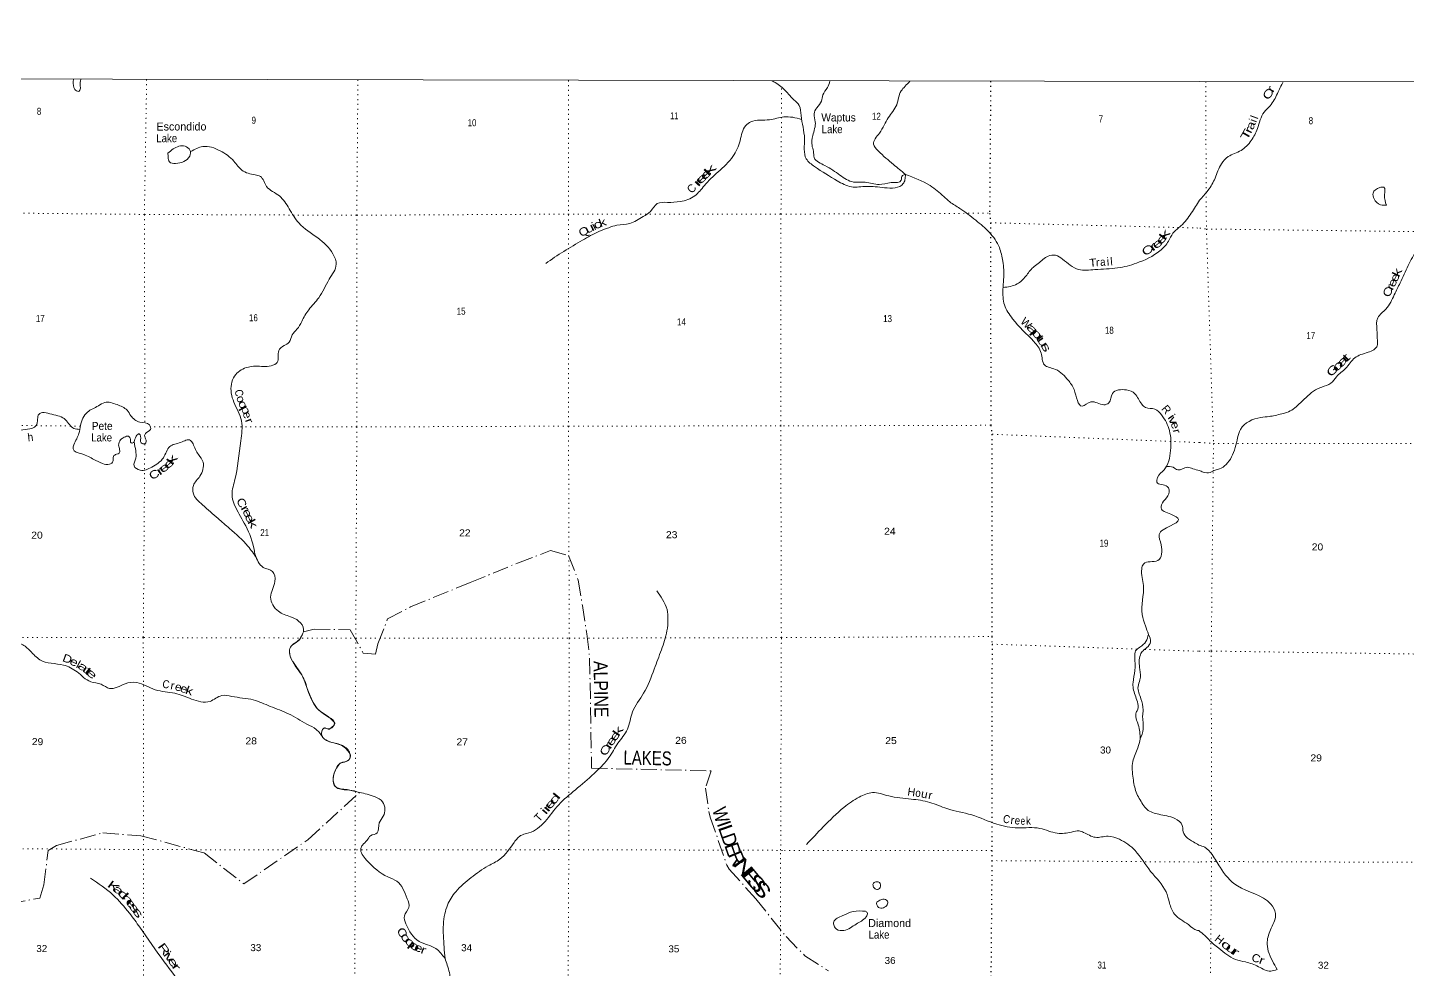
# Model space of a CAD drawing. Header units: feet. Extents: x -252966 to 4, y -183309 to 1368.
# Drawn here: x -60389 to -25893, y -22175 to 1368 of the extents above; entities that cross this region are included whole.
import ezdxf
from ezdxf.enums import TextEntityAlignment as Align

# ---------------------------------------------------------------- set-up
doc = ezdxf.new("R2010")
doc.units = ezdxf.units.FT
doc.header["$LTSCALE"] = 80
doc.linetypes.add('DOT_DASHED', pattern=[7.7, 5, -1.2, 0.3, -1.2])
doc.linetypes.add('DOTTED', pattern=[1.5, 0.3, -1.2])
for name, color, linetype, lineweight in [('39', 7, 'Continuous', 13), ('4', 7, 'Continuous', 13), ('41', 7, 'Continuous', 13), ('44', 7, 'DOT_DASHED', 13), ('6', 7, 'DOTTED', 25), ('7', 7, 'DOTTED', 13)]:
    doc.layers.add(name, color=color, linetype=linetype, lineweight=lineweight)

msp = doc.modelspace()

# ---------------------------------------------------------------- linework, layer by layer
at = {"layer": '39'}
for points in [[(-59239.78, 72.93), (-59233.67, -128.46), (-59187.82, -195.18), (-59095.48, -221.9), (-59071.04, -169.7), (-59072.53, -81.11), (-59061.6, 72.93)], [(-41770.21, 38.71), (-41493.32, -160.59), (-41231.56, -435.98), (-41097.69, -579.73), (-41050.92, -829.67), (-40965.89, -1408.01), (-40920.64, -1913.64), (-40714.68, -2106.14), (-40147.75, -2459.88), (-39794.77, -2613), (-39412.67, -2601.2), (-38968.49, -2634.07), (-38497.38, -2532.21), (-38454.57, -2433.81), (-38443.67, -2300.68)], [(-38443.77, -2301.91), (-38532.5, -2350.8), (-38549.13, -2443.31), (-38796.84, -2508.26), (-39100.73, -2554.76), (-39452.26, -2496.27), (-39741.78, -2492.52), (-40078.56, -2321.37), (-40455.15, -2081.53), (-40721.39, -1882.62), (-40744.56, -1721.41), (-40777.89, -1578.27), (-40760.34, -1330.73), (-40695.96, -986.83), (-40726.95, -787.32), (-40661.73, -640.74), (-40540.08, -470.34), (-40506.98, -315.51), (-40391.29, -132.99), (-40328.73, 34.14)], [(-38443.8, -2302.29), (-38741.85, -2053.57), (-39123.88, -1713.03), (-39239.51, -1547.24), (-39093.08, -1268.27), (-38871.64, -885.05), (-38660.6, -562.17), (-38549.96, -214.52), (-38450.74, -98.34), (-38332.28, 30.73)], [(-31087.69, -2945.08), (-30878.68, -2700.09), (-30700.49, -2393.7), (-30544.53, -2035.02), (-30374.09, -1857.49), (-30052.88, -1703.81), (-29798.19, -1453.64), (-29642.09, -1155.35), (-29474.19, -742.29), (-29325.81, -586.96), (-29143.61, -278.55), (-29000.18, 16.2)], [(-47436.81, -4526.06), (-46986.64, -4226.76), (-46512.45, -3945.73), (-46107.02, -3730.72), (-45861.13, -3633.55), (-45653.67, -3572.38), (-45335.71, -3527.98), (-44996.88, -3354.86), (-44817.15, -3225.07), (-44647.11, -3032.81), (-44393.57, -3000.11), (-44069.72, -2979.91), (-43708.96, -2837.12), (-43470.18, -2582.85), (-43126.31, -2238.62), (-42754.04, -1852.28), (-42574.76, -1458.74), (-42435.79, -1081.07), (-42308.56, -987.21), (-41841.76, -935.65), (-41481.42, -863.32), (-41036.9, -925.8)], [(-23385.62, -1257), (-23658.08, -1646.12), (-23942.72, -1980.92), (-24293.67, -2323.9), (-24498.23, -2517.6), (-24588.09, -2781.53), (-24726.3, -2989.18), (-24808.08, -3269.19), (-25014.41, -3573.62), (-25417.66, -3894.57), (-25654.18, -4178.94), (-25872.35, -4582.04), (-26076.39, -5013.3), (-26220.43, -5311.56), (-26430.67, -5666.34), (-26633.17, -5884.19), (-26656.62, -6186.23), (-26641.96, -6451.94), (-26645.69, -6584.82), (-26876.45, -6746.37), (-27205.73, -6887.98), (-27438.28, -7150.19), (-27666.93, -7358.04), (-27809.26, -7523.42), (-28030.12, -7616.49), (-28238.9, -7721.62), (-28603.95, -8046.51), (-28904.95, -8252.5), (-29035.51, -8286.99), (-29202.23, -8325.6), (-29350.89, -8354.09), (-29555.83, -8376.67), (-30065.64, -8675.7), (-30137.52, -8887.24), (-30291.22, -9364.7), (-30427.45, -9556.24), (-30590.01, -9661.27), (-30698.47, -9691.7), (-30822.94, -9752.35), (-30999.81, -9742.66), (-31093.57, -9699.65)], [(-56880.84, -1771.4), (-56749.52, -1665.49), (-56451.51, -1594.8), (-56329.46, -1696.2), (-56336.37, -1843.13), (-56483.98, -1983.18), (-56687.32, -2026.25), (-56843.92, -1987.05), (-56873.4, -1872.12), (-56880.84, -1771.4)], [(-56309.57, -1732.56), (-56007.21, -1605.52), (-55577.53, -1708.77), (-55231.24, -1972.59), (-55031.51, -2197.27), (-54700.43, -2314.02), (-54569.97, -2353.06), (-54412.61, -2603.66), (-54262.57, -2731.4), (-54094.32, -2841.14), (-53848.9, -3160.72), (-53607.72, -3516.52), (-53135.41, -3889.82), (-52753.75, -4290.75), (-52672.84, -4548.95), (-52850.01, -4924.38), (-53108.11, -5385.9), (-53361.22, -5684.37), (-53535.9, -5979.28), (-53653.68, -6173.87), (-53775.15, -6314.08), (-53848.6, -6492.82), (-53977.82, -6582.65), (-54109.26, -6706.69), (-54145.2, -7002.43), (-54302.53, -7086.05), (-54682.61, -7095.84), (-54922.11, -7132.66), (-55212.89, -7342.31), (-55294.53, -7545.17), (-55232.85, -7992.51), (-55038.6, -8464.8), (-55059.64, -8959.96), (-55214.41, -9965.7), (-55275.09, -10363.98), (-55211.98, -10571.74), (-54973.35, -11018.12), (-54739.61, -11611.45), (-54698.82, -11851.29)], [(-38443.79, -2302.2), (-37826.1, -2582.55), (-37483.89, -2854.4), (-37333.87, -2986.17), (-37085.52, -3150.74), (-36683.14, -3449.12), (-36347.12, -3749.12), (-36094.02, -4129.15), (-36011.62, -4473.93), (-35982.71, -4685.5), (-36005.74, -5176.62), (-35965.81, -5563.43), (-35762.81, -5914.97), (-35235.33, -6477.85), (-35050.05, -6766.88), (-34969.36, -7061.31), (-34694.57, -7175.71), (-34374.47, -7447.43), (-34227.07, -7681.86), (-34024.43, -8093.8), (-33804.64, -7988.42), (-33485.36, -8060.8), (-33354.37, -8011.26), (-33264.53, -7780.26), (-32918.15, -7689.73), (-32705.57, -7783.62), (-32534.21, -8046.39), (-32440.18, -8125.47), (-32211.21, -8169.13), (-32037.15, -8315.14), (-31842.43, -8706.9), (-31813.2, -9202.36), (-31976.94, -9686.59), (-32140.95, -9878.89), (-32155.73, -9997.59), (-31896.97, -10101.82), (-31859.88, -10289.29), (-31987.65, -10473.75), (-32052.98, -10640.46), (-31808.59, -10794.95), (-31612.34, -10929.01), (-31814.34, -11084.84), (-32099.16, -11304.59), (-32050.41, -11560.58), (-32133.17, -11952.69), (-32491.6, -12041.14), (-32534.56, -12163.69), (-32492.8, -12580.71), (-32525.24, -13303.31), (-32442.47, -13585.67), (-32367.35, -13801.55)], [(-26419.82, -3073.54), (-26463.1, -2807.6), (-26479.58, -2622.42), (-26584.07, -2632.7), (-26750.57, -2767.94), (-26726.14, -2912.84), (-26563.03, -3059.47), (-26419.82, -3073.54)], [(-36004.02, -5130.68), (-35649.03, -5039.85), (-35432.73, -4845.85), (-35252.47, -4625.47), (-35121.19, -4527.6), (-34876.8, -4343.84), (-34687.67, -4322.83), (-34515.33, -4420.51), (-34112.71, -4678.62), (-33706.56, -4681.06), (-33137.28, -4640.19), (-32668.07, -4520.2), (-32079.1, -4209.65), (-31866.57, -3973.36), (-31754.79, -3772.69), (-31554.62, -3586.65), (-31295.36, -3268.09), (-31087.69, -2945.08)], [(-59083.41, -8676.05), (-59230.05, -8653.02), (-59439.89, -8436.33), (-59782.88, -8295.35), (-60108.64, -8299.43), (-60139.51, -8418.03), (-60178.7, -8584.91), (-60392.36, -8672.21), (-60836.96, -8711.82), (-61295.51, -8729.2), (-61870.78, -8763.99), (-62067.79, -8756.77), (-62085.04, -8733.33), (-62181.61, -8644.44)], [(-57726.02, -8988.22), (-57672.89, -8845.6), (-57598.15, -8787.66), (-57564.3, -8844.24), (-57547.19, -9009.43), (-57456.85, -9034.14), (-57424.35, -8977.96), (-57461.8, -8850.89), (-57443.28, -8780.54), (-57315.99, -8676.61), (-57341.47, -8565.72), (-57582.33, -8493.8), (-57806.6, -8337.43), (-57902.27, -8195.92), (-58152.79, -8057.5), (-58458.1, -8003.32), (-58619.45, -8086.91), (-58891.83, -8244.33), (-59068.77, -8581.51), (-59104.13, -8780.62), (-59161.2, -8909.13), (-59232.48, -9061.72), (-59251.17, -9162.27), (-59030.75, -9288.43), (-58729.96, -9427.14), (-58515.41, -9527.09), (-58342.61, -9548.26), (-58249.62, -9464.26), (-58240.9, -9349.55), (-58166.19, -9297.65), (-58097.69, -9273.9), (-58087.11, -9185.38), (-58112.55, -9068.45), (-58063.49, -8933.85), (-57970.63, -8871.99), (-57861.92, -8848.49), (-57818.12, -8923.24), (-57812.54, -8997.77), (-57786.5, -9016.05), (-57726.02, -8988.22)], [(-56252.46, -9037.35), (-56318.29, -8950.38), (-56561.89, -9001.26), (-56831.94, -9104.33), (-56994.47, -9385.23), (-57285.4, -9619.04), (-57575.4, -9695.82), (-57725.57, -9590.22), (-57682.17, -9391.16), (-57685.12, -9211.95), (-57726.5, -8988.44)], [(-54664.86, -11889.75), (-54880.28, -11596.52), (-55340.1, -11152.83), (-55628.16, -10903.45), (-56012.2, -10562.9), (-56249.69, -10263.5), (-56242.57, -10080.33), (-56082.33, -9845.73), (-56004.91, -9675.06), (-56001.84, -9497.9), (-56119.33, -9305.92), (-56252.46, -9037.35)], [(-31938.87, -9610.41), (-31745.33, -9623.56), (-31635.14, -9690.66), (-31393.44, -9621.64), (-31258.95, -9658.69), (-31092.3, -9699.96)], [(-53492.63, -13733.13), (-53487.14, -13674.62), (-53612.58, -13466.49), (-53819.04, -13358.54), (-54119.83, -13221.84), (-54314.78, -12868.33), (-54203.86, -12474.38), (-54266.75, -12230.38), (-54495.35, -12124.31), (-54700.54, -11802.96)], [(-49950.96, -21904.31), (-49993.78, -21328.24), (-49958.36, -20782.83), (-49890.73, -20567.81), (-49685.66, -20232.81), (-49297.51, -19880.79), (-48873.5, -19585.37), (-48582.99, -19422.02), (-48224.58, -18999.35), (-48034.48, -18815.27), (-47800.8, -18742.18), (-47410.87, -18428.43), (-47064.55, -18009.72), (-46638.09, -17639.81), (-46171.14, -17223.84), (-45855.42, -16879.44), (-45630.09, -16518.39), (-45394.79, -16173.51), (-45265.52, -15737.39), (-44987.29, -15271.96), (-44722.29, -14665.52), (-44542.5, -14185.41), (-44404.97, -13713.1), (-44379.17, -13431.38), (-44401.79, -13177.56), (-44514.92, -12929.24), (-44656.38, -12710.95)], [(-62208.22, -13438.98), (-61969.56, -13543.1), (-61349, -13669.64), (-61086.32, -13790.01), (-60797.67, -13940.73), (-60540.9, -14042.95), (-60320.74, -14213.39), (-60078.77, -14436.31), (-59492.43, -14568.69), (-59151.61, -14737.85), (-58811.25, -14983.51), (-58550.24, -15047.49), (-58337.72, -15151.45), (-57952.98, -15034.98), (-57659.22, -15002.51), (-57195.82, -15182.48), (-56707.75, -15271.98), (-56288.36, -15415.44), (-55828.26, -15474.58), (-55535.84, -15329.36), (-55286.64, -15350.99), (-54746.28, -15438.8), (-54320.97, -15600.41), (-53867.64, -15784.34), (-53404.71, -16044.83), (-53174.27, -16177.08), (-52998.47, -16382.55)], [(-52093.35, -17751.99), (-52344.79, -17690.07), (-52662.12, -17627.76), (-52753.5, -17441.98), (-52701.9, -17216.8), (-52598.3, -17040.25), (-52354.38, -16935), (-52329.34, -16782.14), (-52519.17, -16581.68), (-52936.55, -16438.23), (-53032.42, -16330.95), (-52985.09, -16148.02), (-52830.33, -16159.02), (-52714.82, -16008.71), (-52846.75, -15877.05), (-53123.03, -15676.07), (-53363.81, -15251.81), (-53504.29, -14868.43), (-53793.2, -14423.76), (-53819.55, -14121.6), (-53593.2, -13927.66), (-53492.63, -13733.13)], [(-32367.35, -13801.55), (-32430.71, -13974.32), (-32580.37, -14120.4), (-32689.51, -14214.37), (-32708.5, -14365.26), (-32706.49, -14703.51), (-32752.49, -15001.21), (-32747.36, -15152.24), (-32642.77, -15485.08), (-32631.81, -15670.37), (-32672.5, -15750.66), (-32622.07, -16061.02), (-32571.88, -16413.66)], [(-32571.92, -16413.36), (-32498.03, -16166.46), (-32512.21, -15846.25), (-32501.2, -15685.25), (-32553.84, -15407.09), (-32628.46, -15106.65), (-32579.2, -14937.83), (-32581.65, -14674.06), (-32567.41, -14307.72), (-32502.48, -14209.45), (-32409.52, -14131.49), (-32314.16, -13987.1), (-32368.19, -13803.83)], [(-32572.24, -16411.12), (-32633.53, -16636.77), (-32756.19, -16976.29), (-32750.65, -17397.11), (-32672.29, -17745.9), (-32505.2, -18048.9), (-32401.4, -18176.37), (-32108.55, -18296.92), (-31711.05, -18401.99), (-31521.08, -18578.29), (-31505.68, -18693.14), (-31434.24, -18852.63), (-31242.02, -18988.68), (-31106.79, -19068.16)], [(-49950.96, -21904.31), (-50184.72, -21653.25), (-50599.87, -21473.58), (-50931.06, -21038.72), (-50970.08, -20837.15), (-50856.22, -20626.43), (-50899.15, -20406.72), (-51157.96, -19972.29), (-51380.5, -19862.23), (-51914.85, -19440.25), (-52055.88, -19149.47), (-52017.21, -19071.19), (-51901.85, -18945.04), (-51812.72, -18832.83), (-51649.43, -18763.34), (-51597.67, -18511.98), (-51496.16, -18347.5), (-51512.11, -17987.01), (-51702.37, -17859.03), (-52093.35, -17751.99)], [(-40915.93, -19049.32), (-40501.15, -18614.92), (-39979.47, -18124.78), (-39595.9, -17865.35), (-39269.5, -17754.56), (-38861.83, -17839.56), (-38297.28, -17917.45), (-37833.29, -17998.76), (-37405.95, -18156.36), (-36785.57, -18313.1), (-36161.61, -18544.36), (-35633.34, -18636.12), (-35082.48, -18649.5), (-34859.68, -18715.26), (-34646.87, -18768.89), (-34288.79, -18740.84), (-34101.63, -18713.78), (-33989.24, -18748.68), (-33698.43, -18873.25), (-33376.55, -18844.98), (-33093.49, -18921.18), (-32699.07, -19205.42), (-32312.08, -19725.17), (-31927.04, -20234.85), (-31840.24, -20515.23), (-31719.23, -20791.79), (-31368.92, -21055.63), (-31144.58, -21199.93), (-31109.57, -21206.28)], [(-31107.05, -19068.01), (-30957.02, -19122.26), (-30775.75, -19303.07), (-30578.09, -19622.76), (-30142.97, -20086.91), (-29307.93, -20546.19), (-29190.86, -20773.44), (-29298.57, -21142.09), (-29398.29, -21490.59), (-29371.66, -21718.03), (-29266.62, -21961.41), (-29151.6, -22174.58)], [(-54992.81, -25453.75), (-54909.44, -24958.97), (-54883.16, -24596.72), (-54976.23, -24356.58), (-55518.63, -23934.54), (-55916.79, -23603.97), (-56184.51, -23314.45), (-56494.44, -22684.42), (-56974.85, -21982.9), (-57582.98, -21119.54), (-57840.3, -20771.7), (-58253.78, -20312.18), (-58814.3, -19894.06)], [(-39249.3, -20106.28), (-39242.73, -20015.72), (-39156.08, -19984.03), (-39093.86, -20002.52), (-39072.49, -20129.49), (-39116.98, -20171.51), (-39201.35, -20158.92), (-39249.3, -20106.28)], [(-39104.64, -20463.52), (-39003.83, -20417.81), (-38893.52, -20464.78), (-38896.08, -20557.38), (-38995.07, -20635.31), (-39117.66, -20624.51), (-39157.12, -20497.43), (-39104.64, -20463.52)], [(-39438.08, -20720.56), (-39749.64, -20727.42), (-40009.62, -20828.53), (-40233.75, -20986.24), (-40228.31, -21086.94), (-40164.46, -21169.87), (-39979.66, -21201.18), (-39673.09, -21041.96), (-39426.7, -20860.22), (-39393.97, -20765.79), (-39441.94, -20717.18)], [(-29151.6, -22174.58), (-29310.27, -22219.2), (-29613.98, -22107.1), (-29939.81, -21989), (-30195.19, -21925.11), (-30609.81, -21644.12), (-30861.5, -21429.23), (-30960.2, -21326.77), (-31109.57, -21206.28)], [(-45446.14, -26043.67), (-45849.95, -25768.43), (-46379.43, -25541.76), (-46709.26, -25553.88), (-46787.9, -25253.41), (-46707.92, -24990.14), (-46476.11, -24892.88), (-46537.49, -24733.46), (-46750.18, -24657.69), (-46803.53, -24500.32), (-46779.24, -24134.04), (-46753.97, -23942.92), (-46660.25, -23736.11), (-46637.18, -23575.18), (-46757.32, -23491.91), (-46900.38, -23541.39), (-47042.61, -23451.94), (-47216.03, -23535.46), (-47324.56, -23528.77), (-47484.2, -23322.45), (-47705.22, -23296.96), (-47740.41, -23465.87), (-47617.29, -23726.33), (-47601.95, -23851.25), (-47552.41, -23974.37), (-47673.44, -24038.07), (-47916.22, -23952.04), (-48172.46, -23761.25), (-48171.51, -23602.2), (-48255.22, -23476.87), (-48514.17, -23404.85), (-48723.58, -23453.92), (-48925.05, -23521.16), (-49099.51, -23441.59), (-49094.13, -23214.12), (-49010.36, -22989.13), (-49062.04, -22888.15), (-49176.98, -22943.83), (-49406.96, -23071.3), (-49567.28, -22981.75), (-49840.67, -22631.8), (-49827.52, -22448.66), (-49897.64, -22067.72), (-49951.12, -21902.15)]]:
    msp.add_spline(points, degree=3, dxfattribs=at)
at = {"layer": '4'}
msp.add_lwpolyline([(-248626.54, 1367.99), (-217549.26, 1047.36), (-186471.56, 769.49), (-155393.5, 534.37), (-124315.16, 342), (-93236.57, 192.37), (-62157.81, 85.49), (-31078.93, 21.37), (0, -0.01)], dxfattribs=at)
at = {"layer": '44'}
for points in [[(-53492.63, -13733.12), (-53228.12, -13668.32), (-52324.9, -13686.54), (-51997.11, -14267.62), (-51693.27, -14291.83), (-51633.55, -14036.21), (-51387.21, -13411.52), (-50816.66, -13112.48), (-49321, -12504.96), (-48142.2, -12019.84), (-47314.14, -11703.28), (-46867.04, -11831.75), (-46623.74, -12442.4), (-46519.78, -13078.6), (-46407.56, -13790.15), (-46337.3, -14397.14), (-46289.17, -17144.05), (-43296.77, -17210.41), (-43441.34, -17642.17), (-43359.97, -18223.71), (-43320.72, -18366.25), (-42910.02, -19566.85), (-42847.63, -19665.51), (-42186.11, -20410.56), (-41424.46, -21354.66), (-40957.13, -21834.82), (-40367.14, -22209.93)], [(-52091.21, -17752.53), (-52336.53, -17692.1), (-52399.84, -17679.57), (-52562.25, -17659.02), (-52639.89, -17637.29), (-52674.92, -17620.76), (-52700.27, -17599.72), (-52724.18, -17566.11), (-52742.1, -17521.83), (-52752.23, -17467.73), (-52752.97, -17419.37), (-52743.56, -17348.09), (-52722.91, -17272.59), (-52695.64, -17202.15), (-52665.49, -17141.23), (-52594.72, -17035.95), (-52580.46, -17022.72), (-52554.07, -17007.5), (-52517.76, -16995.6), (-52461.69, -16983.99), (-52406.11, -16969.2), (-52376.92, -16954.61), (-52353.92, -16934.46), (-52333.15, -16901.84), (-52317.92, -16846.2), (-52320.04, -16806.89), (-52333.02, -16775.75), (-52371.02, -16719.11), (-52441.46, -16641.95), (-52543.86, -16567.12), (-52621.08, -16535.97), (-52807.32, -16493.6), (-52869.53, -16473.4), (-52916.6, -16450.67), (-52963.97, -16417.2), (-53004.87, -16373.93), (-53028.63, -16338.03), (-53039.9, -16310.5), (-53041.5, -16260.48), (-53033.7, -16227.51), (-53021.72, -16198.7), (-53004.14, -16170.01), (-52983.3, -16146.38), (-52969.33, -16138.97), (-52952.62, -16138.19), (-52873.09, -16166.51), (-52859.53, -16168.56), (-52842.26, -16166.08), (-52827.15, -16156.34), (-52788.64, -16125.05), (-52727.68, -16067.6), (-52710.25, -16033.7), (-52711.59, -16015.45), (-52723.46, -15995.77), (-52754.95, -15959.2), (-52812.57, -15906.3), (-52877.84, -15852.3), (-53053.48, -15738.03), (-53100.78, -15698.99), (-53145.72, -15649.47), (-53197.99, -15578.66), (-53246.58, -15498.9), (-53326.13, -15337.4), (-53401.55, -15155.79), (-53492.22, -14897.33), (-53534.75, -14807.05), (-53766.59, -14470.68), (-53798.14, -14413.98), (-53818.12, -14365.83), (-53835.66, -14299.66), (-53842.25, -14229.67), (-53839.16, -14186.58), (-53830.54, -14148.95), (-53819.11, -14120.71), (-53806.54, -14100.53), (-53778.2, -14070.84), (-53749.05, -14048.81), (-53662.34, -13993.97), (-53634.55, -13973.35), (-53611.41, -13951.54), (-53592.08, -13925.86), (-53546.62, -13853.66), (-53525.08, -13815.72), (-53503.71, -13768.73), (-53492.63, -13733.12)], [(-62214.11, -21135.2), (-61699.93, -20795.97), (-60846.67, -20529.58), (-60082.37, -20393.28), (-59984.47, -20057.98), (-59872.63, -19203.37), (-59669.72, -19077.14), (-58508.22, -18763.76), (-57554.48, -18832.07), (-55976.95, -19262.83), (-54982.73, -20034.54), (-53380.33, -18932.56), (-52091.21, -17752.53)]]:
    msp.add_lwpolyline(points, dxfattribs=at)
at = {"layer": '6'}
msp.add_lwpolyline([(-36313.17, 29.18), (-36338.25, -3272.01), (-36315.55, -3511.73), (-36309.44, -8573.34), (-36280.61, -8797), (-36284.54, -13854.52), (-36277.62, -14043.81), (-36286.16, -19201.98), (-36281.64, -19455.69), (-36327.07, -24730.4), (-36316.28, -30019.55), (-36365.64, -35278.13), (-36402.95, -40540.81), (-36463.27, -45614.1), (-36457.84, -45822.31)], dxfattribs=at)
at = {"layer": '7'}
for p, q in [((-36315.55, -3511.73), (-31083.98, -3642.87)), ((-59070.71, -8594.08), (-62181.6, -8560.83)), ((-31091.35, -9005.35), (-36280.61, -8797)), ((-36277.62, -14043.81), (-32646.04, -14169.67)), ((-32460.83, -14176.09), (-31098.53, -14223.3)), ((-31105.78, -19490.81), (-36281.64, -19455.69))]:
    msp.add_line(p, q, dxfattribs=at)
for points in [[(-57411.84, 72.95), (-57469.03, -3302.04), (-57456.55, -8527.62)], [(-52211.26, -24316.82), (-52198.88, -19188.88), (-52183.63, -13918.01), (-52158.14, -8614.99), (-52158.86, -3323.89), (-52129.94, 60.15)], [(-46863.13, 48.6), (-46866.56, -3307.38), (-46865.82, -8594.45), (-46847.05, -13893.71), (-46858.37, -19180.71), (-46884.8, -24302.53)], [(-30937, 21.18), (-30918.75, -3666.53), (-30742.13, -9029.43), (-30797.01, -14217.67), (-30791.44, -19478.26), (-30838.17, -24718.82), (-30832.73, -29919.01), (-30835.08, -35233.97), (-30861.72, -40468.46), (-30844.12, -45716.94), (-30844.12, -45716.94), (-30788.91, -45830.73)], [(-41577.42, -24455.23), (-41562.24, -19196.44), (-41544.72, -13881.29), (-41559.51, -8588.09), (-41554.19, -3297.03), (-41539.7, -127.21)], [(-62167, -3255.53), (-57469.03, -3302.04), (-52158.86, -3323.89), (-46870.5, -3293.26), (-41554.18, -3295.02), (-36338.25, -3272.01)], [(-31083.98, -3642.87), (-30918.75, -3666.53), (-25685.31, -3732.06), (-20361.67, -3684.67), (-15136.41, -3683.78), (-9794.66, -3648.43), (-4483.03, -3625.22)], [(-36309.44, -8573.34), (-41559.51, -8588.09), (-46865.82, -8594.45), (-52158.14, -8614.99), (-57304.9, -8611.43)], [(-31091.35, -9005.35), (-30742.13, -9029.43), (-25611.33, -9026.73), (-20285.61, -9015.57), (-15197.11, -8968.67), (-14497.7, -8977.27), (-11611.65, -8954.01)], [(-57459.62, -9048.79), (-57495.71, -13880.05), (-57487, -19179.25), (-57489.4, -24319.32)], [(-62196.23, -13877.06), (-57481.64, -13880.13), (-52185.51, -13895.86), (-46847.05, -13893.71), (-41544.72, -13881.29), (-36284.54, -13854.52)], [(-31098.53, -14223.3), (-30797.01, -14217.67), (-25555.5, -14293.25), (-20266.02, -14251.97), (-19905.58, -14251.21)], [(-42993.97, -19193.74), (-46858.37, -19180.71), (-52198.88, -19188.88), (-57487, -19179.25), (-62210.72, -19146.7)], [(-36286.16, -19201.98), (-41518.02, -19198.72), (-42612.29, -19195.03)], [(-20643.37, -19512.01), (-25533.98, -19497.44), (-30791.44, -19478.26), (-31105.78, -19490.81)]]:
    msp.add_lwpolyline(points, dxfattribs=at)

# ---------------------------------------------------------------- texts
at = {"layer": '41'}
for s, rotation, width, p in [('C', 57.699, 1.4, (-29292.35, -346.91)), ('r', 62.457, 1.55, (-29221.58, -211.79)), ('a', 67.372, 1.35, (-29719.67, -1113.98)), ('T', 60.605, 1.7, (-29843.23, -1353.49)), ('r', 64.162, 1.5, (-29776.87, -1237.45)), ('k', 45.034, 2.3, (-43261, -2260.24)), ('r', 47.239, 2.15, (-43560.4, -2561.93)), ('e', 45.026, 2.05, (-43467.26, -2466.73)), ('e', 45.026, 2.05, (-43362.89, -2362.26)), ('k', 19.967, 1.35, (-45982.07, -3595.71)), ('Q', 28.959, 1.2, (-46437.43, -3813.41)), ('u', 26.919, 1.55, (-46298.01, -3737.97)), ('i', 26.919, 1.2, (-46189.17, -3682.71)), ('c', 23.16, 1.45, (-46107.06, -3643.41)), ('e', 47.726, 1.95, (-31965.34, -3976.64)), ('k', 53.01, 1.95, (-31884.63, -3867.22)), ('C', 35.494, 1.45, (-32336.07, -4275)), ('r', 38.729, 2, (-32196.32, -4183.7)), ('e', 39.729, 1.8, (-32082.89, -4102.14)), ('T', 4.907, 1.1, (-33749.22, -4608.02)), ('a', 3.17, 0.9, (-33503.51, -4586.78)), ('k', 64.666, 1.55, (-26061.73, -4792.58)), ('e', 64.666, 1.35, (-26119.78, -4920.02)), ('C', 62.253, 1.25, (-26298.22, -5287.6)), ('r', 64.107, 1.5, (-26237.09, -5159.74)), ('e', 64.338, 1.35, (-26180.43, -5051.41)), ('a', 315.209, 2.15, (-35332.49, -6241.52)), ('p', 310.464, 1.95, (-35232.43, -6347.88)), ('t', 306.476, 1.65, (-35155.35, -6449.01)), ('u', 302.641, 1.7, (-35094.01, -6541.41)), ('s', 300.119, 1.75, (-35014.75, -6667.17)), ('a', 46.619, 2.05, (-27454.64, -7045.02)), ('t', 47.62, 1.9, (-27351.85, -6941.92)), ('G', 49.289, 1.5, (-27690.07, -7262.27)), ('o', 47.276, 1.95, (-27570.09, -7151.14)), ('C', 279.763, 0.9, (-55197.09, -7781.58)), ('o', 289.121, 1.15, (-55150.82, -7949.25)), ('p', 297.43, 1.5, (-55021.3, -8232.38)), ('o', 295.643, 1.35, (-55092.13, -8096.03)), ('e', 287.162, 1.15, (-54989.9, -8344.97)), ('i', 304.847, 1.45, (-31871.98, -8412.36)), ('r', 290.98, 1.35, (-54935.99, -8494.89)), ('v', 294.502, 1.4, (-31837.93, -8494.97)), ('e', 288.198, 1.15, (-31790.79, -8603.42)), ('h', 6.579, 0.95, (-60307.65, -8967.42)), ('r', 282.227, 1.15, (-31753.46, -8739.74)), ('k', 53.318, 1.9, (-56698.95, -9488.41)), ('r', 34.796, 1.85, (-57024.19, -9789.6)), ('e', 36.455, 1.7, (-56919.76, -9707.8)), ('e', 41.389, 1.9, (-56792.58, -9598.24)), ('C', 28.694, 1.3, (-57177.33, -9887.16)), ('C', 297.082, 1.25, (-55123.52, -10555)), ('r', 299.422, 1.65, (-55032.23, -10701.14)), ('e', 297.543, 1.4, (-54979.93, -10809.64)), ('e', 295.258, 1.35, (-54925.03, -10935.23)), ('k', 299.258, 1.65, (-54848.64, -11079.53)), ('D', 340.21, 1.2, (-59426.44, -14504.1)), ('e', 335.302, 1.35, (-59268.73, -14575.89)), ('l', 331.908, 1.15, (-59164.36, -14636.44)), ('a', 325.695, 1.7, (-59057.08, -14694.57)), ('t', 320.841, 1.75, (-58935.67, -14788.44)), ('e', 320.841, 1.8, (-58849.95, -14856.81)), ('C', 351.053, 0.9, (-56943.7, -15144.01)), ('r', 349.931, 1.05, (-56781.73, -15175.4)), ('e', 343.132, 1.1, (-56645.11, -15207.73)), ('e', 339.876, 1.2, (-56511.26, -15250.77)), ('k', 341.019, 1.35, (-56375.77, -15301.69)), ('k', 55.435, 1.85, (-45548.92, -16271.82)), ('r', 57.475, 1.75, (-45782.4, -16623.67)), ('e', 58.59, 1.55, (-45715.7, -16516.51)), ('e', 55.435, 1.65, (-45628.94, -16394.77)), ('C', 57.475, 1.4, (-45867.94, -16750.28)), ('e', 50.793, 1.8, (-47246.81, -18095.69)), ('d', 50.563, 2, (-47140.41, -17970.68)), ('o', 351.096, 0.9, (-38140.16, -17861.09)), ('u', 349.025, 1.1, (-37985.75, -17887.7)), ('r', 349.025, 1.1, (-37837.4, -17916.54)), ('i', 49.884, 1.7, (-47400.31, -18281.04)), ('r', 51.793, 1.95, (-47323.34, -18193.94)), ('C', 350.078, 0.9, (-35931.62, -18515.28)), ('e', 352.899, 0.9, (-35652.79, -18549.92)), ('e', 0.834, 0.75, (-35504.65, -18560.11)), ('k', 2.272, 0.9, (-35363.23, -18558.5)), ('K', 323.279, 1.7, (-58293.51, -20181.2)), ('a', 323.279, 1.8, (-58179.63, -20267.68)), ('c', 319.826, 2.05, (-58062.64, -20372.93)), ('h', 314.066, 2.1, (-57960.87, -20481)), ('e', 308.426, 1.75, (-57878.76, -20588.94)), ('s', 307.15, 2, (-57799.37, -20693.34)), ('s', 307.15, 2, (-57709.52, -20812.21)), ('C', 298.575, 1.3, (-51109.76, -21301.7)), ('o', 303.468, 1.6, (-51015.83, -21437.64)), ('o', 313.945, 2, (-50888.01, -21572.67)), ('R', 305.093, 1.6, (-57059.66, -21723.03)), ('i', 305.093, 1.5, (-56975.27, -21843.15)), ('p', 321.057, 1.9, (-50782.85, -21658.58)), ('e', 334.19, 1.35, (-50652.32, -21722.84)), ('r', 340.425, 1.35, (-50521.49, -21781.73)), ('o', 321.277, 1.75, (-30476.75, -21648.27)), ('u', 323.539, 1.85, (-30357.6, -21737.46)), ('r', 327.342, 1.75, (-30238.04, -21817.63)), ('v', 305.093, 1.75, (-56908.81, -21936.76)), ('e', 304.656, 1.65, (-56831.84, -22046.03)), ('r', 304.656, 1.8, (-56749.05, -22167.56)), ('C', 340.117, 1.1, (-29711.12, -21987.71)), ('r', 340.036, 1.35, (-29565.33, -22039.66))]:
    msp.add_text(s, height=200, rotation=rotation, dxfattribs=dict(at, width=width)).set_placement(p, align=Align.CENTER)
for s, p in [('Escondido', (-57166.69, -1204.71)), ('Diamond', (-39373.23, -21116.54))]:
    msp.add_text(s, height=200, dxfattribs=at).set_placement(p)
for s, width, p in [('Waptus', 0.95, (-40545.12, -978.37)), ('Lake', 0.9, (-57171.25, -1497.24)), ('Lake', 0.9, (-40535.99, -1270.94)), ('Pete', 0.95, (-58785.17, -8689.92)), ('Lake', 0.9, (-58798.87, -8977.91)), ('Lake', 0.9, (-39364.1, -21404.51))]:
    msp.add_text(s, height=200, dxfattribs=dict(at, width=width)).set_placement(p)
for s, rotation, p in [('i', 69.999, (-29661.96, -987.24)), ('l', 69.999, (-29625.82, -904.46)), ('C', 46.365, (-43717.47, -2721.71)), ('r', 3.17, (-33630.83, -4598.17)), ('i', 5.041, (-33371.3, -4580.6)), ('l', 5.041, (-33283.67, -4575.34)), ('W', 315.209, (-35494.83, -6087.6)), ('R', 309.839, (-31993.74, -8242.3)), ('H', 352.064, (-38305.68, -17835.99)), ('T', 47.09, (-47544.88, -18444.74)), ('r', 352.899, (-35779.76, -18539.54)), ('H', 320.981, (-30654.8, -21503.59))]:
    msp.add_text(s, height=200, rotation=rotation, dxfattribs=at).set_placement(p, align=Align.CENTER)
at = {"layer": '44'}
for s, rotation, width, p in [('ALPINE', 271.004, 0.85, (-46227.41, -15173.4)), ('LAKES', 358.73, 0.8, (-44892.09, -17064.85)), ('W', 286.458, 0.85, (-43222.34, -18361.48)), ('L', 288.885, 1.2, (-43081.13, -18772.84)), ('D', 288.885, 0.95, (-43004.54, -18992.54)), ('R', 292.885, 1.1, (-42814.61, -19470.02)), ('N', 307.63, 1.55, (-42616.59, -19742.21)), ('E', 309.63, 1.55, (-42443.09, -19959.41)), ('S', 310.63, 1.45, (-42292.19, -20133.53)), ('S', 310.63, 1.45, (-42170.7, -20282.8))]:
    msp.add_text(s, height=350, rotation=rotation, dxfattribs=dict(at, width=width)).set_placement(p, align=Align.CENTER)
for s, p in [('I', (-43141.23, -18592.99)), ('E', (-42923.76, -19220.62))]:
    msp.add_text(s, height=350, rotation=288.885, dxfattribs=at).set_placement(p, align=Align.CENTER)
at = {"layer": '7'}
for s, width, p in [('8', 0.85, (-60157.42, -811.91)), ('9', 0.85, (-54789.34, -1035.01)), ('10', 0.85, (-49388.94, -1097.67)), ('11', 0.65, (-44322.78, -922.69)), ('12', 0.85, (-39279.52, -936.14)), ('7', 0.85, (-33610.26, -997.21)), ('8', 0.85, (-28361.68, -1046.81)), ('17', 0.85, (-60182.33, -5989.88)), ('16', 0.85, (-54853.35, -5971.66)), ('15', 0.85, (-49660.66, -5808.16)), ('13', 0.85, (-38999.94, -5993.43)), ('14', 0.85, (-44153.34, -6074)), ('18', 0.85, (-33456.19, -6285.11)), ('17', 0.85, (-28419.49, -6417.98)), ('20', 1.1, (-60296.68, -11406.17)), ('21', 0.85, (-54571.67, -11343.01)), ('22', 1.1, (-49600.22, -11349.21)), ('23', 1.1, (-44429.4, -11395.59)), ('24', 1.1, (-38974.94, -11309.8)), ('19', 0.85, (-33590.49, -11607.44)), ('20', 1.1, (-28284.65, -11701.58)), ('29', 1.1, (-60282.38, -16568.39)), ('28', 1.1, (-54941.28, -16550.31)), ('27', 1.1, (-49665.96, -16574.12)), ('26', 1.1, (-44198.28, -16536.24)), ('25', 1.1, (-38946.62, -16542.45)), ('30', 1.05, (-33577.4, -16778.07)), ('29', 1.1, (-28316.43, -16976.06)), ('32', 1.05, (-60170.45, -21740.21)), ('33', 1.05, (-54819.8, -21718.01)), ('34', 1.05, (-49549.08, -21719.61)), ('35', 1.05, (-44368.64, -21749.12)), ('36', 1.05, (-38962.33, -22038.89)), ('31', 0.85, (-33641.88, -22152.7)), ('32', 1.05, (-28130.69, -22158.35))]:
    msp.add_text(s, height=175, dxfattribs=dict(at, width=width)).set_placement(p)

doc.saveas('drawing.dxf')
